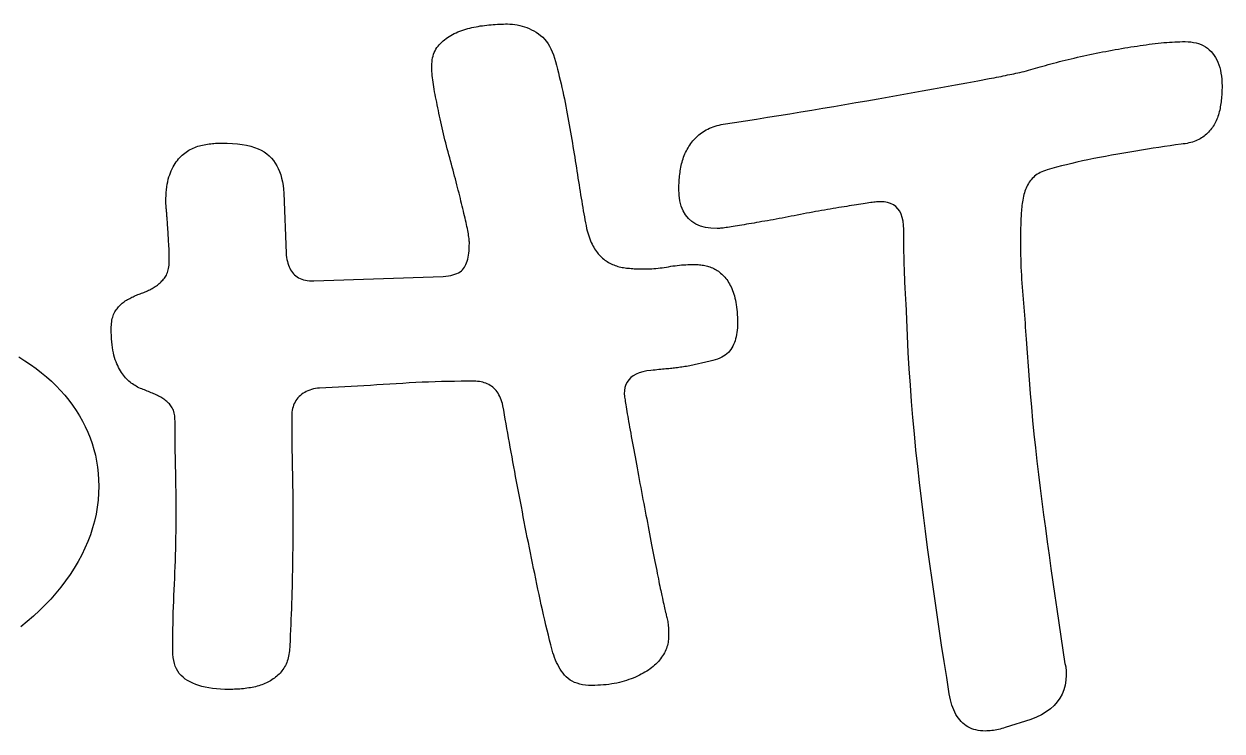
# Model space of a CAD drawing. Header units: millimetres. Extents: x 0 to 54.3, y 0.2 to 27.6.
# Drawn here: x 14.376 to 18.122, y 25.44 to 27.65 of the extents above; entities that cross this region are included whole.
import ezdxf

# ---------------------------------------------------------------- set-up
doc = ezdxf.new("R2010")
doc.units = ezdxf.units.MM

msp = doc.modelspace()

# ---------------------------------------------------------------- linework, layer by layer
for points in [[(15.7686, 26.9643), (15.7686, 26.9677), (15.7684, 26.9714), (15.7681, 26.9753), (15.7677, 26.9795), (15.7671, 26.984), (15.7664, 26.9888), (15.7656, 26.9938), (15.7647, 26.9991), (15.7636, 27.0047), (15.7625, 27.0106), (15.7612, 27.0167), (15.7597, 27.0231), (15.7582, 27.0297), (15.7567, 27.0364), (15.7551, 27.0434), (15.7534, 27.0505), (15.7517, 27.0577), (15.75, 27.0651), (15.7481, 27.0727), (15.7463, 27.0804), (15.7444, 27.0883), (15.7424, 27.0964), (15.7404, 27.1046), (15.7384, 27.113), (15.7363, 27.1215), (15.7341, 27.1301), (15.7319, 27.1388), (15.7297, 27.1476), (15.7274, 27.1565), (15.725, 27.1655), (15.7226, 27.1746), (15.7202, 27.1838), (15.7177, 27.1931), (15.7151, 27.2025), (15.7125, 27.212), (15.7099, 27.2216), (15.7072, 27.2312), (15.7046, 27.2408), (15.7021, 27.2504), (15.6996, 27.2599), (15.6972, 27.2694), (15.6948, 27.2788), (15.6924, 27.2882), (15.6901, 27.2976), (15.6879, 27.3069), (15.6857, 27.3162), (15.6835, 27.3254), (15.6814, 27.3347), (15.6793, 27.3438), (15.6773, 27.3529), (15.6754, 27.3618), (15.6735, 27.3707), (15.6716, 27.3794), (15.6698, 27.3881), (15.6681, 27.3966), (15.6664, 27.4051), (15.6647, 27.4134), (15.6631, 27.4217), (15.6615, 27.4299), (15.66, 27.4379), (15.6586, 27.4458), (15.6573, 27.4535), (15.6561, 27.461), (15.6551, 27.4682), (15.6542, 27.4752), (15.6534, 27.482), (15.6527, 27.4886), (15.6521, 27.4949), (15.6517, 27.501), (15.6514, 27.5069), (15.6512, 27.5126), (15.6511, 27.5181), (15.6513, 27.5248), (15.6518, 27.5313), (15.6526, 27.5376), (15.6537, 27.5437), (15.6552, 27.5496), (15.6569, 27.5552), (15.659, 27.5607), (15.6614, 27.5659), (15.6642, 27.571), (15.6672, 27.5758), (15.6706, 27.5804), (15.6743, 27.5848), (15.6782, 27.589), (15.6823, 27.5931), (15.6866, 27.597), (15.6911, 27.6007), (15.6957, 27.6043), (15.7005, 27.6077), (15.7055, 27.611), (15.7107, 27.6141), (15.716, 27.617), (15.7215, 27.6198), (15.7272, 27.6224), (15.733, 27.6249), (15.739, 27.6272), (15.7451, 27.6294), (15.7512, 27.6314), (15.7574, 27.6334), (15.7636, 27.6352), (15.77, 27.6369), (15.7764, 27.6385), (15.7829, 27.6399), (15.7895, 27.6412), (15.7961, 27.6424), (15.8028, 27.6435), (15.8096, 27.6445), (15.8164, 27.6453), (15.8231, 27.6461), (15.8299, 27.6468), (15.8365, 27.6474), (15.8431, 27.648), (15.8497, 27.6485), (15.8562, 27.6489), (15.8626, 27.6492), (15.869, 27.6495), (15.8754, 27.6497), (15.8817, 27.6498), (15.8879, 27.6498), (15.8956, 27.6496), (15.9033, 27.6491), (15.9109, 27.6482), (15.9185, 27.6469), (15.9261, 27.6453), (15.9336, 27.6434), (15.941, 27.641), (15.9485, 27.6383), (15.9559, 27.6353), (15.9632, 27.6319), (15.9706, 27.6281), (15.9779, 27.624), (15.9849, 27.6194), (15.9916, 27.6143), (15.9979, 27.6086), (16.0039, 27.6023), (16.0094, 27.5955), (16.0146, 27.5882), (16.0194, 27.5802), (16.0238, 27.5718), (16.0278, 27.5627), (16.0314, 27.5531), (16.0346, 27.543), (16.0375, 27.5323), (16.0407, 27.5207), (16.0439, 27.5091), (16.0469, 27.4975), (16.0499, 27.4859), (16.0527, 27.4743), (16.0555, 27.4626), (16.0582, 27.451), (16.0608, 27.4393), (16.0634, 27.4276), (16.0658, 27.4159), (16.0682, 27.4042), (16.0704, 27.3925), (16.0727, 27.3808), (16.0748, 27.3692), (16.077, 27.3576), (16.079, 27.346), (16.0811, 27.3345), (16.0831, 27.3231), (16.0851, 27.3117), (16.0871, 27.3003), (16.089, 27.289), (16.0908, 27.2778), (16.0927, 27.2666), (16.0945, 27.2554), (16.0963, 27.2443), (16.098, 27.2333), (16.0998, 27.2223), (16.1015, 27.2114), (16.1032, 27.2006), (16.1049, 27.1898), (16.1066, 27.179), (16.1083, 27.1684), (16.11, 27.1578), (16.1117, 27.1472), (16.1133, 27.1368), (16.115, 27.1263), (16.1166, 27.116), (16.1182, 27.1058), (16.1199, 27.0957), (16.1216, 27.0858), (16.1233, 27.076), (16.125, 27.0662), (16.1267, 27.0567), (16.1284, 27.0472), (16.1301, 27.0379), (16.1319, 27.0287), (16.1337, 27.0196), (16.1354, 27.0106), (16.1373, 27.0036), (16.1392, 26.9969), (16.1412, 26.9904), (16.1432, 26.9841), (16.1454, 26.9781), (16.1477, 26.9723), (16.15, 26.9668), (16.1524, 26.9615), (16.155, 26.9565), (16.1576, 26.9518), (16.1603, 26.9472), (16.163, 26.9429), (16.1659, 26.9389), (16.1689, 26.935), (16.1719, 26.9312), (16.1751, 26.9276), (16.1784, 26.9242), (16.1817, 26.9209), (16.1852, 26.9178), (16.1887, 26.9149), (16.1924, 26.9121), (16.1962, 26.9094), (16.2, 26.907), (16.204, 26.9047), (16.208, 26.9025), (16.2121, 26.9005), (16.2162, 26.8986), (16.2204, 26.8969), (16.2246, 26.8952), (16.2289, 26.8938), (16.2332, 26.8924), (16.2376, 26.8912), (16.242, 26.8901), (16.2465, 26.8892), (16.251, 26.8884), (16.2556, 26.8878), (16.2602, 26.8872), (16.2649, 26.8867), (16.2697, 26.8862), (16.2745, 26.8858), (16.2794, 26.8854), (16.2843, 26.8851), (16.2893, 26.8848), (16.2944, 26.8846), (16.2995, 26.8844), (16.3047, 26.8843), (16.31, 26.8842), (16.3153, 26.8842), (16.3212, 26.8842), (16.3273, 26.8844), (16.3334, 26.8846), (16.3396, 26.885), (16.3459, 26.8854), (16.3522, 26.886), (16.3586, 26.8866), (16.3651, 26.8874), (16.3717, 26.8882), (16.3783, 26.8891), (16.385, 26.8902), (16.3918, 26.8913), (16.3986, 26.8925), (16.4054, 26.8935), (16.4122, 26.8944), (16.4189, 26.8953), (16.4256, 26.896), (16.4323, 26.8967), (16.439, 26.8972), (16.4456, 26.8976), (16.4523, 26.898), (16.4588, 26.8982), (16.4654, 26.8984), (16.4719, 26.8984), (16.4761, 26.8984), (16.4802, 26.8982), (16.4844, 26.8979), (16.4885, 26.8975), (16.4926, 26.897), (16.4967, 26.8964), (16.5007, 26.8957), (16.5048, 26.8949), (16.5088, 26.8939), (16.5129, 26.8929), (16.5169, 26.8917), (16.5209, 26.8904), (16.5249, 26.889), (16.5288, 26.8874), (16.5327, 26.8856), (16.5364, 26.8837), (16.5402, 26.8816), (16.5438, 26.8793), (16.5474, 26.8768), (16.551, 26.8742), (16.5545, 26.8714), (16.5579, 26.8684), (16.5612, 26.8653), (16.5645, 26.8619), (16.5677, 26.8584), (16.5708, 26.8547), (16.5738, 26.8508), (16.5767, 26.8466), (16.5795, 26.8422), (16.5821, 26.8377), (16.5847, 26.8329), (16.5871, 26.8279), (16.5894, 26.8227), (16.5916, 26.8173), (16.5937, 26.8117), (16.5957, 26.8058), (16.5975, 26.7998), (16.5992, 26.7934), (16.6008, 26.7868), (16.6021, 26.7799), (16.6033, 26.7728), (16.6044, 26.7653), (16.6053, 26.7576), (16.606, 26.7497), (16.6065, 26.7414), (16.6069, 26.7329), (16.6072, 26.7241), (16.6073, 26.715), (16.6071, 26.7074), (16.6068, 26.7), (16.6062, 26.6928), (16.6053, 26.6859), (16.6042, 26.6791), (16.6028, 26.6725), (16.6012, 26.6662), (16.5994, 26.66), (16.5973, 26.6541), (16.5949, 26.6484), (16.5923, 26.6429), (16.5895, 26.6376), (16.5863, 26.6325), (16.5826, 26.6278), (16.5786, 26.6233), (16.574, 26.6191), (16.5691, 26.6152), (16.5636, 26.6115), (16.5578, 26.6082), (16.5515, 26.6051), (16.5447, 26.6024), (16.5375, 26.5999), (16.5299, 26.5977), (16.5218, 26.5957), (16.4577, 26.5815), (16.4527, 26.5806), (16.4477, 26.5798), (16.4428, 26.579), (16.438, 26.5782), (16.4333, 26.5775), (16.4285, 26.5768), (16.4239, 26.5762), (16.4193, 26.5756), (16.4148, 26.575), (16.4103, 26.5745), (16.406, 26.574), (16.4016, 26.5735), (16.3972, 26.573), (16.3926, 26.5726), (16.3879, 26.5721), (16.3829, 26.5716), (16.3778, 26.5711), (16.3725, 26.5706), (16.367, 26.5701), (16.3613, 26.5695), (16.3554, 26.569), (16.3493, 26.5684), (16.3431, 26.5678), (16.3366, 26.5673), (16.3233, 26.5654), (16.3111, 26.5628), (16.3, 26.5594), (16.2901, 26.5552), (16.2814, 26.5503), (16.2739, 26.5446), (16.2675, 26.5381), (16.2622, 26.5309), (16.2582, 26.5229), (16.2553, 26.5141), (16.2535, 26.5046), (16.2529, 26.4943), (16.253, 26.4931), (16.2531, 26.4914), (16.2534, 26.4893), (16.2537, 26.4865), (16.2542, 26.4833), (16.2547, 26.4796), (16.2554, 26.4753), (16.2561, 26.4705), (16.257, 26.4652), (16.2579, 26.4594), (16.2589, 26.453), (16.2601, 26.4462), (16.2613, 26.4389), (16.2626, 26.4314), (16.2639, 26.4235), (16.2653, 26.4154), (16.2668, 26.407), (16.2683, 26.3983), (16.2699, 26.3894), (16.2715, 26.3801), (16.2733, 26.3706), (16.275, 26.3607), (16.2769, 26.3506), (16.2788, 26.3402), (16.2807, 26.3296), (16.2827, 26.3188), (16.2847, 26.3079), (16.2868, 26.2967), (16.2889, 26.2854), (16.291, 26.2739), (16.2932, 26.2623), (16.2954, 26.2504), (16.2976, 26.2384), (16.2999, 26.2262), (16.3022, 26.2139), (16.3046, 26.2014), (16.3069, 26.1888), (16.3093, 26.1763), (16.3116, 26.1639), (16.314, 26.1516), (16.3163, 26.1394), (16.3186, 26.1273), (16.3209, 26.1152), (16.3232, 26.1032), (16.3254, 26.0914), (16.3277, 26.0796), (16.3299, 26.0679), (16.3322, 26.0563), (16.3344, 26.0448), (16.3366, 26.0335), (16.3387, 26.0225), (16.3408, 26.0116), (16.3428, 26.001), (16.3449, 25.9906), (16.3468, 25.9804), (16.3488, 25.9704), (16.3507, 25.9606), (16.3526, 25.951), (16.3544, 25.9417), (16.3562, 25.9325), (16.358, 25.9237), (16.3596, 25.9153), (16.3612, 25.9073), (16.3627, 25.8998), (16.3642, 25.8927), (16.3656, 25.886), (16.3669, 25.8798), (16.3681, 25.8739), (16.3692, 25.8686), (16.3703, 25.8636), (16.3713, 25.8591), (16.3722, 25.8551), (16.3737, 25.8486), (16.3751, 25.8425), (16.3765, 25.8366), (16.3778, 25.8309), (16.379, 25.8255), (16.3803, 25.8203), (16.3814, 25.8154), (16.3825, 25.8107), (16.3836, 25.8063), (16.3846, 25.8021), (16.3856, 25.7982), (16.3865, 25.7945), (16.3873, 25.7908), (16.3881, 25.7869), (16.3888, 25.7828), (16.3895, 25.7785), (16.39, 25.7739), (16.3905, 25.7691), (16.3909, 25.7641), (16.3912, 25.7589), (16.3915, 25.7535), (16.3917, 25.7478), (16.3918, 25.7419), (16.3918, 25.7358), (16.3917, 25.731), (16.3914, 25.7263), (16.3908, 25.7216), (16.39, 25.7169), (16.389, 25.7122), (16.3878, 25.7075), (16.3864, 25.7028), (16.3847, 25.6982), (16.3828, 25.6935), (16.3807, 25.6889), (16.3784, 25.6843), (16.3758, 25.6797), (16.373, 25.6751), (16.37, 25.6706), (16.3668, 25.6663), (16.3634, 25.662), (16.3598, 25.6578), (16.356, 25.6536), (16.352, 25.6496), (16.3477, 25.6456), (16.3433, 25.6418), (16.3386, 25.638), (16.3337, 25.6343), (16.3286, 25.6307), (16.3233, 25.6272), (16.3179, 25.6238), (16.3122, 25.6205), (16.3064, 25.6174), (16.3003, 25.6143), (16.2941, 25.6113), (16.2877, 25.6085), (16.2811, 25.6058), (16.2744, 25.6032), (16.2674, 25.6007), (16.2603, 25.5983), (16.2529, 25.596), (16.2454, 25.5939), (16.2378, 25.5919), (16.2299, 25.5901), (16.2219, 25.5886), (16.2137, 25.5872), (16.2053, 25.586), (16.1968, 25.585), (16.1881, 25.5841), (16.1792, 25.5835), (16.1701, 25.583), (16.1609, 25.5827), (16.1515, 25.5826), (16.1413, 25.5829), (16.1316, 25.5837), (16.1225, 25.585), (16.1138, 25.5869), (16.1056, 25.5893), (16.0978, 25.5922), (16.0906, 25.5957), (16.0838, 25.5996), (16.0775, 25.6042), (16.0717, 25.6092), (16.0664, 25.6148), (16.0615, 25.6209), (16.0571, 25.6274), (16.0528, 25.634), (16.0488, 25.6408), (16.045, 25.6477), (16.0415, 25.6548), (16.0382, 25.6621), (16.0351, 25.6695), (16.0323, 25.6771), (16.0297, 25.6848), (16.0273, 25.6928), (16.0252, 25.7008), (16.0233, 25.7091), (16.0194, 25.7245), (16.0156, 25.7401), (16.0119, 25.7557), (16.0081, 25.7714), (16.0044, 25.7871), (16.0008, 25.803), (15.9972, 25.8189), (15.9936, 25.8349), (15.99, 25.8509), (15.9865, 25.8671), (15.9831, 25.8833), (15.9796, 25.8996), (15.9762, 25.9159), (15.9729, 25.9322), (15.9695, 25.9484), (15.9662, 25.9647), (15.9629, 25.9809), (15.9596, 25.9971), (15.9564, 26.0132), (15.9531, 26.0293), (15.9499, 26.0455), (15.9467, 26.0615), (15.9436, 26.0776), (15.9405, 26.0936), (15.9374, 26.1096), (15.9343, 26.1256), (15.9312, 26.1414), (15.9282, 26.1572), (15.9252, 26.173), (15.9222, 26.1887), (15.9193, 26.2043), (15.9163, 26.2199), (15.9134, 26.2354), (15.9105, 26.2508), (15.9077, 26.2662), (15.9049, 26.2815), (15.9021, 26.2967), (15.8993, 26.3118), (15.8966, 26.3268), (15.8939, 26.3417), (15.8912, 26.3565), (15.8886, 26.3712), (15.886, 26.3857), (15.8835, 26.4002), (15.881, 26.4145), (15.8785, 26.4288), (15.8761, 26.4429), (15.8737, 26.4569), (15.8721, 26.4633), (15.8703, 26.4694), (15.8684, 26.4752), (15.8662, 26.4807), (15.8638, 26.486), (15.8612, 26.4909), (15.8585, 26.4956), (15.8555, 26.5), (15.8523, 26.5041), (15.849, 26.5079), (15.8454, 26.5115), (15.8416, 26.5147), (15.8377, 26.5177), (15.8336, 26.5204), (15.8293, 26.5229), (15.8248, 26.5251), (15.8202, 26.5271), (15.8154, 26.5288), (15.8104, 26.5302), (15.8052, 26.5314), (15.7999, 26.5323), (15.7944, 26.5329), (15.7887, 26.5333), (15.7829, 26.5334), (15.7627, 26.5334), (15.7425, 26.5332), (15.7223, 26.5329), (15.7021, 26.5325), (15.6818, 26.532), (15.6616, 26.5314), (15.6413, 26.5307), (15.6211, 26.5299), (15.6008, 26.5289), (15.5805, 26.5279), (15.5602, 26.5267), (15.5399, 26.5254), (15.5196, 26.5241), (15.4993, 26.5228), (15.4791, 26.5216), (15.459, 26.5204), (15.439, 26.5192), (15.419, 26.5181), (15.3991, 26.517), (15.3792, 26.5159), (15.3594, 26.5149), (15.3397, 26.5139), (15.32, 26.513), (15.3004, 26.5121), (15.2937, 26.5113), (15.2872, 26.5103), (15.281, 26.5091), (15.275, 26.5075), (15.2693, 26.5057), (15.2639, 26.5036), (15.2587, 26.5012), (15.2537, 26.4986), (15.249, 26.4957), (15.2445, 26.4925), (15.2403, 26.4891), (15.2363, 26.4854), (15.2326, 26.4814), (15.2292, 26.4772), (15.2261, 26.4729), (15.2234, 26.4683), (15.221, 26.4636), (15.2189, 26.4586), (15.2171, 26.4535), (15.2157, 26.4482), (15.2146, 26.4426), (15.2138, 26.4369), (15.2133, 26.431), (15.2131, 26.4248), (15.2131, 26.4109), (15.2132, 26.397), (15.2132, 26.3831), (15.2133, 26.3692), (15.2134, 26.3554), (15.2136, 26.3416), (15.2137, 26.3278), (15.2139, 26.314), (15.2141, 26.3003), (15.2144, 26.2866), (15.2146, 26.2729), (15.2149, 26.2592), (15.2152, 26.2456), (15.2155, 26.2318), (15.2157, 26.2181), (15.2159, 26.2042), (15.2161, 26.1904), (15.2162, 26.1764), (15.2164, 26.1625), (15.2165, 26.1484), (15.2166, 26.1344), (15.2166, 26.1203), (15.2167, 26.1061), (15.2167, 26.0919), (15.2167, 26.0755), (15.2166, 26.0591), (15.2165, 26.0426), (15.2164, 26.026), (15.2162, 26.0093), (15.216, 25.9926), (15.2158, 25.9758), (15.2155, 25.9589), (15.2152, 25.942), (15.2148, 25.9249), (15.2144, 25.9078), (15.214, 25.8907), (15.2136, 25.8735), (15.2131, 25.8564), (15.2125, 25.8395), (15.2119, 25.8226), (15.2113, 25.8058), (15.2107, 25.7892), (15.21, 25.7726), (15.2093, 25.7561), (15.2085, 25.7398), (15.2077, 25.7235), (15.2069, 25.7073), (15.206, 25.6912), (15.2053, 25.6854), (15.2044, 25.6797), (15.2034, 25.6742), (15.2021, 25.6689), (15.2007, 25.6637), (15.1991, 25.6588), (15.1973, 25.6539), (15.1953, 25.6493), (15.1932, 25.6448), (15.1908, 25.6406), (15.1883, 25.6364), (15.1855, 25.6325), (15.1826, 25.6287), (15.1796, 25.625), (15.1765, 25.6215), (15.1733, 25.618), (15.1699, 25.6147), (15.1664, 25.6116), (15.1628, 25.6085), (15.159, 25.6056), (15.1551, 25.6028), (15.1512, 25.6001), (15.147, 25.5975), (15.1428, 25.5951), (15.1384, 25.5928), (15.134, 25.5906), (15.1294, 25.5885), (15.1248, 25.5866), (15.12, 25.5848), (15.1152, 25.5831), (15.1103, 25.5815), (15.1052, 25.5801), (15.1001, 25.5787), (15.0948, 25.5775), (15.0895, 25.5765), (15.084, 25.5755), (15.0785, 25.5747), (15.073, 25.5739), (15.0675, 25.5732), (15.062, 25.5725), (15.0564, 25.572), (15.0509, 25.5715), (15.0453, 25.5711), (15.0397, 25.5708), (15.0341, 25.5705), (15.0285, 25.5703), (15.0229, 25.5702), (15.0173, 25.5702), (15.0036, 25.5704), (14.9904, 25.5709), (14.9778, 25.5719), (14.9656, 25.5732), (14.954, 25.575), (14.9429, 25.5771), (14.9324, 25.5796), (14.9223, 25.5824), (14.9128, 25.5857), (14.9038, 25.5893), (14.8953, 25.5934), (14.8873, 25.5978), (14.8799, 25.6026), (14.8731, 25.608), (14.867, 25.614), (14.8616, 25.6204), (14.8568, 25.6274), (14.8526, 25.6349), (14.849, 25.643), (14.8461, 25.6516), (14.8439, 25.6607), (14.8423, 25.6704), (14.8413, 25.6805), (14.841, 25.6912), (14.841, 25.7079), (14.8411, 25.7247), (14.8413, 25.7417), (14.8416, 25.7587), (14.8419, 25.7759), (14.8423, 25.7932), (14.8428, 25.8106), (14.8434, 25.8281), (14.844, 25.8458), (14.8447, 25.8636), (14.8455, 25.8815), (14.8463, 25.8996), (14.8472, 25.9177), (14.848, 25.9358), (14.8487, 25.954), (14.8493, 25.9722), (14.8499, 25.9904), (14.8503, 26.0086), (14.8508, 26.0269), (14.8511, 26.0452), (14.8513, 26.0635), (14.8515, 26.0818), (14.8516, 26.1002), (14.8517, 26.1186), (14.8517, 26.131), (14.8516, 26.1434), (14.8516, 26.1557), (14.8515, 26.1679), (14.8514, 26.1801), (14.8512, 26.1922), (14.8511, 26.2043), (14.8509, 26.2163), (14.8507, 26.2282), (14.8504, 26.2401), (14.8502, 26.2519), (14.8499, 26.2637), (14.8496, 26.2754), (14.8494, 26.2872), (14.8491, 26.2991), (14.8489, 26.3111), (14.8487, 26.3231), (14.8486, 26.3351), (14.8484, 26.3472), (14.8483, 26.3594), (14.8482, 26.3717), (14.8482, 26.384), (14.8481, 26.3964), (14.8481, 26.4088), (14.848, 26.4143), (14.8477, 26.4196), (14.8472, 26.4247), (14.8464, 26.4295), (14.8455, 26.434), (14.8443, 26.4384), (14.843, 26.4425), (14.8414, 26.4464), (14.8396, 26.45), (14.8376, 26.4534), (14.8354, 26.4566), (14.833, 26.4595), (14.8304, 26.4623), (14.8278, 26.465), (14.825, 26.4676), (14.8222, 26.4701), (14.8193, 26.4726), (14.8163, 26.4749), (14.8132, 26.4772), (14.81, 26.4793), (14.8068, 26.4814), (14.8034, 26.4834), (14.8, 26.4853), (14.7965, 26.4871), (14.7929, 26.4889), (14.7892, 26.4907), (14.7855, 26.4924), (14.7816, 26.4942), (14.7778, 26.4959), (14.7738, 26.4976), (14.7697, 26.4993), (14.7656, 26.501), (14.7614, 26.5027), (14.7572, 26.5043), (14.7528, 26.506), (14.7484, 26.5076), (14.744, 26.5093), (14.7397, 26.5111), (14.7354, 26.5131), (14.7312, 26.5152), (14.7271, 26.5175), (14.723, 26.5199), (14.7191, 26.5224), (14.7152, 26.525), (14.7114, 26.5278), (14.7076, 26.5307), (14.7039, 26.5338), (14.7003, 26.537), (14.6968, 26.5404), (14.6934, 26.544), (14.69, 26.5479), (14.6868, 26.552), (14.6836, 26.5564), (14.6805, 26.561), (14.6775, 26.5659), (14.6746, 26.571), (14.6718, 26.5764), (14.6691, 26.582), (14.6664, 26.5879), (14.6638, 26.594), (14.6614, 26.6004), (14.6592, 26.6072), (14.6572, 26.6144), (14.6554, 26.6221), (14.6539, 26.6301), (14.6525, 26.6385), (14.6513, 26.6473), (14.6504, 26.6565), (14.6496, 26.6661), (14.6491, 26.6761), (14.6488, 26.6865), (14.6487, 26.6972), (14.6488, 26.7031), (14.6491, 26.7087), (14.6495, 26.7141), (14.6502, 26.7193), (14.651, 26.7243), (14.652, 26.7291), (14.6532, 26.7336), (14.6546, 26.738), (14.6562, 26.7421), (14.658, 26.7461), (14.6599, 26.7498), (14.6621, 26.7533), (14.6643, 26.7567), (14.6667, 26.7599), (14.6692, 26.7631), (14.6718, 26.7661), (14.6744, 26.769), (14.6772, 26.7718), (14.6801, 26.7745), (14.683, 26.7771), (14.6861, 26.7795), (14.6893, 26.7819), (14.6925, 26.7841), (14.6959, 26.7863), (14.6993, 26.7883), (14.7028, 26.7903), (14.7063, 26.7922), (14.7098, 26.7941), (14.7134, 26.7959), (14.717, 26.7976), (14.7207, 26.7993), (14.7244, 26.8009), (14.7281, 26.8025), (14.7319, 26.8039), (14.7357, 26.8054), (14.7395, 26.8067), (14.7433, 26.8081), (14.7472, 26.8095), (14.7509, 26.811), (14.7546, 26.8126), (14.7583, 26.8142), (14.762, 26.8159), (14.7656, 26.8176), (14.7692, 26.8194), (14.7727, 26.8213), (14.7762, 26.8232), (14.7797, 26.8252), (14.7831, 26.8272), (14.7865, 26.8293), (14.7898, 26.8315), (14.7929, 26.8338), (14.796, 26.8362), (14.799, 26.8387), (14.8018, 26.8412), (14.8046, 26.8439), (14.8073, 26.8466), (14.8098, 26.8494), (14.8123, 26.8523), (14.8147, 26.8553), (14.817, 26.8584), (14.8191, 26.8616), (14.821, 26.8651), (14.8228, 26.8688), (14.8244, 26.8727), (14.8258, 26.8769), (14.827, 26.8813), (14.828, 26.8859), (14.8288, 26.8908), (14.8295, 26.8959), (14.8299, 26.9013), (14.8302, 26.9069), (14.8303, 26.9127), (14.8303, 26.9163), (14.8303, 26.92), (14.8302, 26.9239), (14.8301, 26.9278), (14.83, 26.9319), (14.8299, 26.936), (14.8297, 26.9403), (14.8295, 26.9447), (14.8293, 26.9492), (14.8291, 26.9539), (14.8288, 26.9586), (14.8285, 26.9634), (14.8282, 26.9683), (14.8279, 26.9731), (14.8276, 26.9779), (14.8273, 26.9827), (14.8271, 26.9874), (14.8268, 26.9921), (14.8265, 26.9968), (14.8262, 27.0014), (14.8259, 27.006), (14.8256, 27.0105), (14.8253, 27.015), (14.825, 27.0195), (14.8247, 27.0239), (14.8244, 27.0282), (14.8241, 27.0325), (14.8238, 27.0366), (14.8235, 27.0407), (14.8232, 27.0447), (14.8229, 27.0485), (14.8226, 27.0524), (14.8223, 27.0561), (14.822, 27.0597), (14.8217, 27.0632), (14.8214, 27.0667), (14.8211, 27.07), (14.8209, 27.0731), (14.8206, 27.0761), (14.8204, 27.0789), (14.8202, 27.0814), (14.8201, 27.0838), (14.8199, 27.086), (14.8198, 27.0881), (14.8197, 27.0899), (14.8197, 27.0915), (14.8196, 27.093), (14.8196, 27.0943), (14.8198, 27.1042), (14.8201, 27.1138), (14.8207, 27.1231), (14.8215, 27.132), (14.8226, 27.1406), (14.8239, 27.1488), (14.8254, 27.1567), (14.8272, 27.1643), (14.8291, 27.1716), (14.8314, 27.1785), (14.8338, 27.1851), (14.8365, 27.1913), (14.8394, 27.1973), (14.8424, 27.203), (14.8455, 27.2085), (14.8487, 27.2137), (14.852, 27.2187), (14.8555, 27.2234), (14.859, 27.2279), (14.8627, 27.2321), (14.8664, 27.2361), (14.8703, 27.2398), (14.8743, 27.2433), (14.8784, 27.2465), (14.8826, 27.2496), (14.8869, 27.2524), (14.8912, 27.2551), (14.8957, 27.2576), (14.9002, 27.2599), (14.9049, 27.2621), (14.9096, 27.2641), (14.9144, 27.2659), (14.9193, 27.2676), (14.9243, 27.269), (14.9293, 27.2703), (14.9345, 27.2715), (14.9397, 27.2724), (14.9448, 27.2734), (14.9499, 27.2742), (14.955, 27.2749), (14.96, 27.2756), (14.965, 27.2761), (14.9699, 27.2766), (14.9748, 27.277), (14.9797, 27.2773), (14.9846, 27.2775), (14.9894, 27.2776), (14.9941, 27.2777), (15.0115, 27.2774), (15.0279, 27.2766), (15.0435, 27.2752), (15.0581, 27.2732), (15.0719, 27.2707), (15.0847, 27.2677), (15.0966, 27.2641), (15.1077, 27.2599), (15.1178, 27.2551), (15.127, 27.2499), (15.1354, 27.244), (15.1428, 27.2376), (15.1495, 27.2307), (15.1557, 27.2233), (15.1613, 27.2153), (15.1664, 27.2069), (15.171, 27.1979), (15.1751, 27.1884), (15.1786, 27.1785), (15.1816, 27.168), (15.184, 27.157), (15.1859, 27.1455), (15.1873, 27.1335), (15.1882, 27.121), (15.1953, 26.934), (15.196, 26.9271), (15.197, 26.9204), (15.1981, 26.914), (15.1995, 26.9078), (15.2011, 26.902), (15.2029, 26.8964), (15.2049, 26.8912), (15.2072, 26.8862), (15.2097, 26.8815), (15.2124, 26.877), (15.2153, 26.8729), (15.2185, 26.8691), (15.2219, 26.8655), (15.2257, 26.8623), (15.2298, 26.8593), (15.2343, 26.8567), (15.2391, 26.8544), (15.2443, 26.8524), (15.2498, 26.8507), (15.2557, 26.8493), (15.2619, 26.8482), (15.2684, 26.8474), (15.2753, 26.847), (15.2826, 26.8468), (15.6867, 26.861), (15.6951, 26.8618), (15.7029, 26.8628), (15.7103, 26.8642), (15.7171, 26.8658), (15.7234, 26.8677), (15.7293, 26.8699), (15.7346, 26.8725), (15.7394, 26.8753), (15.7437, 26.8784), (15.7475, 26.8818), (15.7507, 26.8855), (15.7535, 26.8895), (15.7559, 26.8939), (15.7581, 26.8985), (15.7601, 26.9036), (15.7619, 26.9089), (15.7635, 26.9146), (15.7649, 26.9207), (15.766, 26.9271), (15.767, 26.9338), (15.7677, 26.9409), (15.7682, 26.9484), (15.7685, 26.9562), (15.7686, 26.9643)], [(17.0542, 27.0943), (17.0516, 27.0942), (17.0487, 27.0941), (17.0454, 27.0939), (17.0418, 27.0936), (17.0378, 27.0932), (17.0335, 27.0927), (17.0288, 27.0922), (17.0237, 27.0915), (17.0183, 27.0908), (17.0125, 27.09), (17.0064, 27.0891), (16.9999, 27.0881), (16.9931, 27.087), (16.9861, 27.0859), (16.979, 27.0848), (16.9717, 27.0836), (16.9642, 27.0824), (16.9565, 27.0812), (16.9486, 27.0799), (16.9405, 27.0786), (16.9323, 27.0772), (16.9238, 27.0758), (16.9152, 27.0744), (16.9064, 27.0729), (16.8975, 27.0714), (16.8884, 27.0699), (16.8794, 27.0683), (16.8702, 27.0667), (16.861, 27.065), (16.8516, 27.0634), (16.8423, 27.0616), (16.8328, 27.0599), (16.8233, 27.0581), (16.8137, 27.0562), (16.804, 27.0544), (16.7942, 27.0524), (16.7845, 27.0505), (16.7748, 27.0487), (16.7653, 27.0468), (16.7558, 27.045), (16.7465, 27.0433), (16.7372, 27.0415), (16.7281, 27.0399), (16.719, 27.0382), (16.7101, 27.0366), (16.7012, 27.035), (16.6925, 27.0335), (16.6838, 27.032), (16.6753, 27.0305), (16.667, 27.0291), (16.6588, 27.0277), (16.6509, 27.0263), (16.6431, 27.025), (16.6355, 27.0237), (16.6281, 27.0225), (16.6209, 27.0213), (16.6139, 27.0201), (16.607, 27.019), (16.6004, 27.0179), (16.5939, 27.0168), (16.5877, 27.0158), (16.5819, 27.0149), (16.5764, 27.0141), (16.5713, 27.0134), (16.5665, 27.0127), (16.5621, 27.0122), (16.558, 27.0117), (16.5543, 27.0113), (16.551, 27.011), (16.548, 27.0108), (16.5454, 27.0107), (16.5432, 27.0106), (16.5241, 27.0115), (16.5067, 27.0141), (16.491, 27.0184), (16.4769, 27.0245), (16.4645, 27.0322), (16.4537, 27.0418), (16.4446, 27.053), (16.4371, 27.066), (16.4313, 27.0807), (16.4272, 27.0972), (16.4247, 27.1153), (16.4239, 27.1352), (16.4239, 27.1409), (16.424, 27.1465), (16.4243, 27.1521), (16.4246, 27.1577), (16.425, 27.1633), (16.4254, 27.1689), (16.426, 27.1744), (16.4266, 27.18), (16.4274, 27.1855), (16.4282, 27.191), (16.4291, 27.1965), (16.4301, 27.202), (16.4312, 27.2075), (16.4325, 27.2128), (16.4338, 27.2181), (16.4353, 27.2234), (16.437, 27.2285), (16.4388, 27.2336), (16.4407, 27.2386), (16.4428, 27.2436), (16.445, 27.2484), (16.4473, 27.2532), (16.4498, 27.2579), (16.4524, 27.2625), (16.4551, 27.2671), (16.458, 27.2715), (16.461, 27.2758), (16.4642, 27.2801), (16.4676, 27.2842), (16.4711, 27.2881), (16.4747, 27.292), (16.4785, 27.2958), (16.4824, 27.2994), (16.4865, 27.303), (16.4907, 27.3064), (16.4951, 27.3097), (16.4996, 27.3129), (16.5044, 27.3159), (16.5093, 27.3187), (16.5145, 27.3214), (16.5198, 27.3239), (16.5254, 27.3262), (16.5311, 27.3283), (16.537, 27.3303), (16.5432, 27.3321), (16.5495, 27.3337), (16.556, 27.3352), (16.5628, 27.3364), (16.5975, 27.3418), (16.6321, 27.3472), (16.6668, 27.3527), (16.7014, 27.3582), (16.736, 27.3638), (16.7706, 27.3694), (16.8052, 27.375), (16.8397, 27.3808), (16.8742, 27.3865), (16.9087, 27.3923), (16.9432, 27.3982), (16.9776, 27.4041), (17.0121, 27.4101), (17.0466, 27.4161), (17.0811, 27.4221), (17.1157, 27.4282), (17.1503, 27.4344), (17.185, 27.4406), (17.2198, 27.4469), (17.2546, 27.4532), (17.2894, 27.4595), (17.3243, 27.4659), (17.3593, 27.4724), (17.3943, 27.4789), (17.4019, 27.4804), (17.4094, 27.4818), (17.4168, 27.4833), (17.4241, 27.4847), (17.4313, 27.4861), (17.4383, 27.4876), (17.4452, 27.489), (17.452, 27.4904), (17.4587, 27.4917), (17.4652, 27.4931), (17.4716, 27.4945), (17.4779, 27.4958), (17.4842, 27.4972), (17.4906, 27.4986), (17.4972, 27.5002), (17.5039, 27.5018), (17.5106, 27.5036), (17.5176, 27.5054), (17.5246, 27.5073), (17.5317, 27.5092), (17.539, 27.5113), (17.5464, 27.5135), (17.554, 27.5157), (17.5616, 27.5181), (17.57, 27.5204), (17.5785, 27.5228), (17.5871, 27.5251), (17.5958, 27.5275), (17.6047, 27.5298), (17.6137, 27.5321), (17.6228, 27.5344), (17.6321, 27.5366), (17.6414, 27.5389), (17.6509, 27.5412), (17.6605, 27.5434), (17.6702, 27.5457), (17.68, 27.5479), (17.6898, 27.55), (17.6997, 27.5522), (17.7095, 27.5543), (17.7194, 27.5563), (17.7292, 27.5583), (17.7391, 27.5603), (17.749, 27.5623), (17.7589, 27.5642), (17.7688, 27.5661), (17.7787, 27.5679), (17.7886, 27.5697), (17.7986, 27.5714), (17.8084, 27.5732), (17.8182, 27.5748), (17.828, 27.5764), (17.8377, 27.578), (17.8474, 27.5795), (17.857, 27.5809), (17.8666, 27.5823), (17.8761, 27.5837), (17.8856, 27.585), (17.895, 27.5863), (17.9044, 27.5875), (17.9137, 27.5886), (17.9228, 27.5897), (17.9318, 27.5906), (17.9407, 27.5915), (17.9494, 27.5922), (17.958, 27.5928), (17.9665, 27.5934), (17.9748, 27.5938), (17.983, 27.5942), (17.991, 27.5944), (17.999, 27.5946), (18.0068, 27.5946), (18.0161, 27.5944), (18.025, 27.5936), (18.0335, 27.5923), (18.0417, 27.5906), (18.0494, 27.5883), (18.0568, 27.5855), (18.0638, 27.5822), (18.0705, 27.5784), (18.0767, 27.5741), (18.0825, 27.5693), (18.088, 27.5639), (18.0931, 27.5581), (18.0978, 27.5518), (18.1021, 27.5451), (18.106, 27.538), (18.1094, 27.5305), (18.1125, 27.5226), (18.1151, 27.5143), (18.1174, 27.5055), (18.1192, 27.4964), (18.1206, 27.4868), (18.1217, 27.4769), (18.1223, 27.4665), (18.1225, 27.4557), (18.1224, 27.4501), (18.1223, 27.4445), (18.1222, 27.439), (18.1219, 27.4335), (18.1216, 27.428), (18.1211, 27.4226), (18.1207, 27.4172), (18.1201, 27.4118), (18.1195, 27.4065), (18.1188, 27.4012), (18.118, 27.396), (18.1171, 27.3907), (18.1162, 27.3856), (18.1151, 27.3805), (18.1139, 27.3756), (18.1126, 27.3707), (18.1111, 27.3659), (18.1096, 27.3611), (18.1079, 27.3565), (18.1061, 27.352), (18.1041, 27.3475), (18.1021, 27.3431), (18.0999, 27.3389), (18.0976, 27.3347), (18.0951, 27.3306), (18.0925, 27.3266), (18.0898, 27.3228), (18.0869, 27.319), (18.0838, 27.3154), (18.0806, 27.312), (18.0773, 27.3086), (18.0738, 27.3054), (18.0702, 27.3023), (18.0664, 27.2993), (18.0625, 27.2964), (18.0584, 27.2937), (18.0541, 27.2911), (18.0497, 27.2887), (18.045, 27.2865), (18.0402, 27.2844), (18.0351, 27.2825), (18.0299, 27.2808), (18.0245, 27.2793), (18.0188, 27.2779), (18.013, 27.2767), (18.0069, 27.2757), (18.0007, 27.2748), (17.9943, 27.2741), (17.9773, 27.2717), (17.9601, 27.2692), (17.9427, 27.2666), (17.925, 27.2639), (17.9072, 27.2612), (17.8892, 27.2583), (17.871, 27.2554), (17.8526, 27.2524), (17.834, 27.2493), (17.8152, 27.2461), (17.7963, 27.2428), (17.7771, 27.2394), (17.758, 27.236), (17.7393, 27.2325), (17.7211, 27.2289), (17.7033, 27.2253), (17.6859, 27.2216), (17.6689, 27.2178), (17.6523, 27.214), (17.6362, 27.2101), (17.6205, 27.2062), (17.6052, 27.2022), (17.5903, 27.1981), (17.5759, 27.194), (17.5701, 27.1921), (17.5645, 27.1901), (17.5592, 27.1878), (17.5541, 27.1854), (17.5493, 27.1828), (17.5447, 27.18), (17.5404, 27.177), (17.5363, 27.1738), (17.5325, 27.1705), (17.5289, 27.1669), (17.5255, 27.1632), (17.5225, 27.1593), (17.5196, 27.1552), (17.5169, 27.1509), (17.5143, 27.1465), (17.512, 27.142), (17.5098, 27.1372), (17.5078, 27.1323), (17.5059, 27.1273), (17.5043, 27.1221), (17.5028, 27.1167), (17.5014, 27.1112), (17.5003, 27.1055), (17.4993, 27.0996), (17.4984, 27.094), (17.4976, 27.0883), (17.4969, 27.0827), (17.4962, 27.077), (17.4956, 27.0713), (17.4951, 27.0656), (17.4946, 27.0599), (17.4942, 27.0541), (17.4938, 27.0484), (17.4935, 27.0426), (17.4933, 27.0369), (17.4931, 27.0311), (17.4929, 27.0253), (17.4928, 27.0196), (17.4927, 27.0139), (17.4926, 27.0082), (17.4925, 27.0026), (17.4924, 26.997), (17.4923, 26.9915), (17.4923, 26.986), (17.4922, 26.9805), (17.4922, 26.9751), (17.4922, 26.9697), (17.4922, 26.9643), (17.4922, 26.9519), (17.4924, 26.9394), (17.4926, 26.9269), (17.4929, 26.9145), (17.4933, 26.902), (17.4937, 26.8895), (17.4943, 26.8771), (17.495, 26.8646), (17.4957, 26.8521), (17.4965, 26.8397), (17.4974, 26.8272), (17.4984, 26.8148), (17.4994, 26.8023), (17.5005, 26.7898), (17.5015, 26.7774), (17.5025, 26.7649), (17.5035, 26.7524), (17.5044, 26.74), (17.5054, 26.7275), (17.5063, 26.715), (17.5073, 26.7026), (17.5082, 26.6901), (17.5091, 26.6777), (17.51, 26.6652), (17.5128, 26.6225), (17.5158, 26.5799), (17.5191, 26.5373), (17.5226, 26.4949), (17.5263, 26.4525), (17.5302, 26.4101), (17.5344, 26.3679), (17.5389, 26.3257), (17.5435, 26.2836), (17.5484, 26.2416), (17.5536, 26.1996), (17.559, 26.1577), (17.5645, 26.1159), (17.5701, 26.0739), (17.5758, 26.0319), (17.5816, 25.9898), (17.5875, 25.9476), (17.5934, 25.9054), (17.5995, 25.863), (17.6056, 25.8206), (17.6119, 25.7782), (17.6182, 25.7356), (17.6246, 25.693), (17.6311, 25.6503), (17.6316, 25.6488), (17.6322, 25.6473), (17.6326, 25.6458), (17.633, 25.6444), (17.6334, 25.6429), (17.6337, 25.6414), (17.634, 25.6399), (17.6342, 25.6384), (17.6344, 25.6369), (17.6345, 25.6355), (17.6346, 25.634), (17.6346, 25.6325), (17.6346, 25.631), (17.6346, 25.6295), (17.6346, 25.628), (17.6346, 25.6266), (17.6346, 25.6251), (17.6346, 25.6236), (17.6346, 25.6221), (17.6346, 25.6206), (17.6346, 25.6191), (17.6346, 25.6177), (17.6346, 25.6162), (17.6346, 25.6147), (17.6339, 25.5988), (17.6316, 25.5836), (17.6277, 25.5693), (17.6224, 25.5557), (17.6155, 25.543), (17.607, 25.531), (17.5971, 25.5198), (17.5856, 25.5094), (17.5725, 25.4998), (17.558, 25.491), (17.5419, 25.483), (17.5242, 25.4758), (17.4441, 25.4509), (17.4388, 25.4492), (17.4335, 25.4476), (17.4282, 25.4462), (17.4229, 25.4449), (17.4177, 25.4438), (17.4125, 25.4429), (17.4073, 25.442), (17.4022, 25.4414), (17.397, 25.4409), (17.3919, 25.4405), (17.3868, 25.4403), (17.3818, 25.4402), (17.3742, 25.4404), (17.3669, 25.441), (17.3598, 25.442), (17.3529, 25.4435), (17.3463, 25.4453), (17.3399, 25.4475), (17.3338, 25.4502), (17.328, 25.4533), (17.3224, 25.4567), (17.317, 25.4606), (17.3119, 25.4649), (17.307, 25.4696), (17.3024, 25.4747), (17.2981, 25.4801), (17.294, 25.486), (17.2902, 25.4922), (17.2867, 25.4988), (17.2834, 25.5059), (17.2804, 25.5132), (17.2777, 25.521), (17.2753, 25.5292), (17.2731, 25.5377), (17.2712, 25.5466), (17.2696, 25.5559), (17.2614, 25.607), (17.2533, 25.6579), (17.2455, 25.7089), (17.2378, 25.7598), (17.2302, 25.8107), (17.2229, 25.8615), (17.2157, 25.9123), (17.2087, 25.9631), (17.2018, 26.0138), (17.1952, 26.0645), (17.1887, 26.1151), (17.1824, 26.1658), (17.1763, 26.2164), (17.1707, 26.2671), (17.1653, 26.3178), (17.1604, 26.3686), (17.1559, 26.4195), (17.1517, 26.4704), (17.1478, 26.5214), (17.1444, 26.5725), (17.1413, 26.6236), (17.1386, 26.6748), (17.1363, 26.7261), (17.1343, 26.7774), (17.1337, 26.7857), (17.1332, 26.7942), (17.1326, 26.8028), (17.1321, 26.8116), (17.1316, 26.8205), (17.1312, 26.8294), (17.1308, 26.8386), (17.1303, 26.8478), (17.13, 26.8571), (17.1296, 26.8666), (17.1293, 26.8762), (17.129, 26.886), (17.1287, 26.8958), (17.1284, 26.9057), (17.1282, 26.9156), (17.128, 26.9255), (17.1278, 26.9356), (17.1276, 26.9456), (17.1275, 26.9557), (17.1274, 26.9659), (17.1273, 26.9761), (17.1272, 26.9864), (17.1272, 26.9967), (17.1272, 27.007), (17.1267, 27.021), (17.1251, 27.0337), (17.1226, 27.0452), (17.1191, 27.0555), (17.1145, 27.0646), (17.1089, 27.0725), (17.1023, 27.0791), (17.0947, 27.0846), (17.0861, 27.0888), (17.0765, 27.0919), (17.0658, 27.0937), (17.0542, 27.0943)]]:
    msp.add_lwpolyline(points, close=True)
msp.add_lwpolyline([(14.3594, 26.6092), (14.3781, 26.5975), (14.3961, 26.5855), (14.4135, 26.573), (14.4301, 26.5601), (14.4461, 26.5468), (14.4614, 26.5331), (14.476, 26.519), (14.4899, 26.5044), (14.5031, 26.4895), (14.5156, 26.4742), (14.5274, 26.4584), (14.5386, 26.4423), (14.549, 26.4257), (14.5587, 26.4088), (14.5675, 26.3917), (14.5755, 26.3742), (14.5826, 26.3566), (14.5889, 26.3386), (14.5944, 26.3204), (14.599, 26.302), (14.6028, 26.2833), (14.6057, 26.2643), (14.6079, 26.2451), (14.6091, 26.2256), (14.6095, 26.2058), (14.609, 26.1836), (14.6074, 26.1616), (14.6047, 26.1397), (14.601, 26.118), (14.5962, 26.0964), (14.5904, 26.0749), (14.5835, 26.0537), (14.5755, 26.0325), (14.5665, 26.0115), (14.5564, 25.9907), (14.5452, 25.97), (14.533, 25.9494), (14.5198, 25.9292), (14.5059, 25.9093), (14.4911, 25.8899), (14.4756, 25.8709), (14.4593, 25.8523), (14.4422, 25.8341), (14.4243, 25.8164), (14.4056, 25.7991), (14.3861, 25.7822), (14.3658, 25.7657)])

doc.saveas('drawing.dxf')
